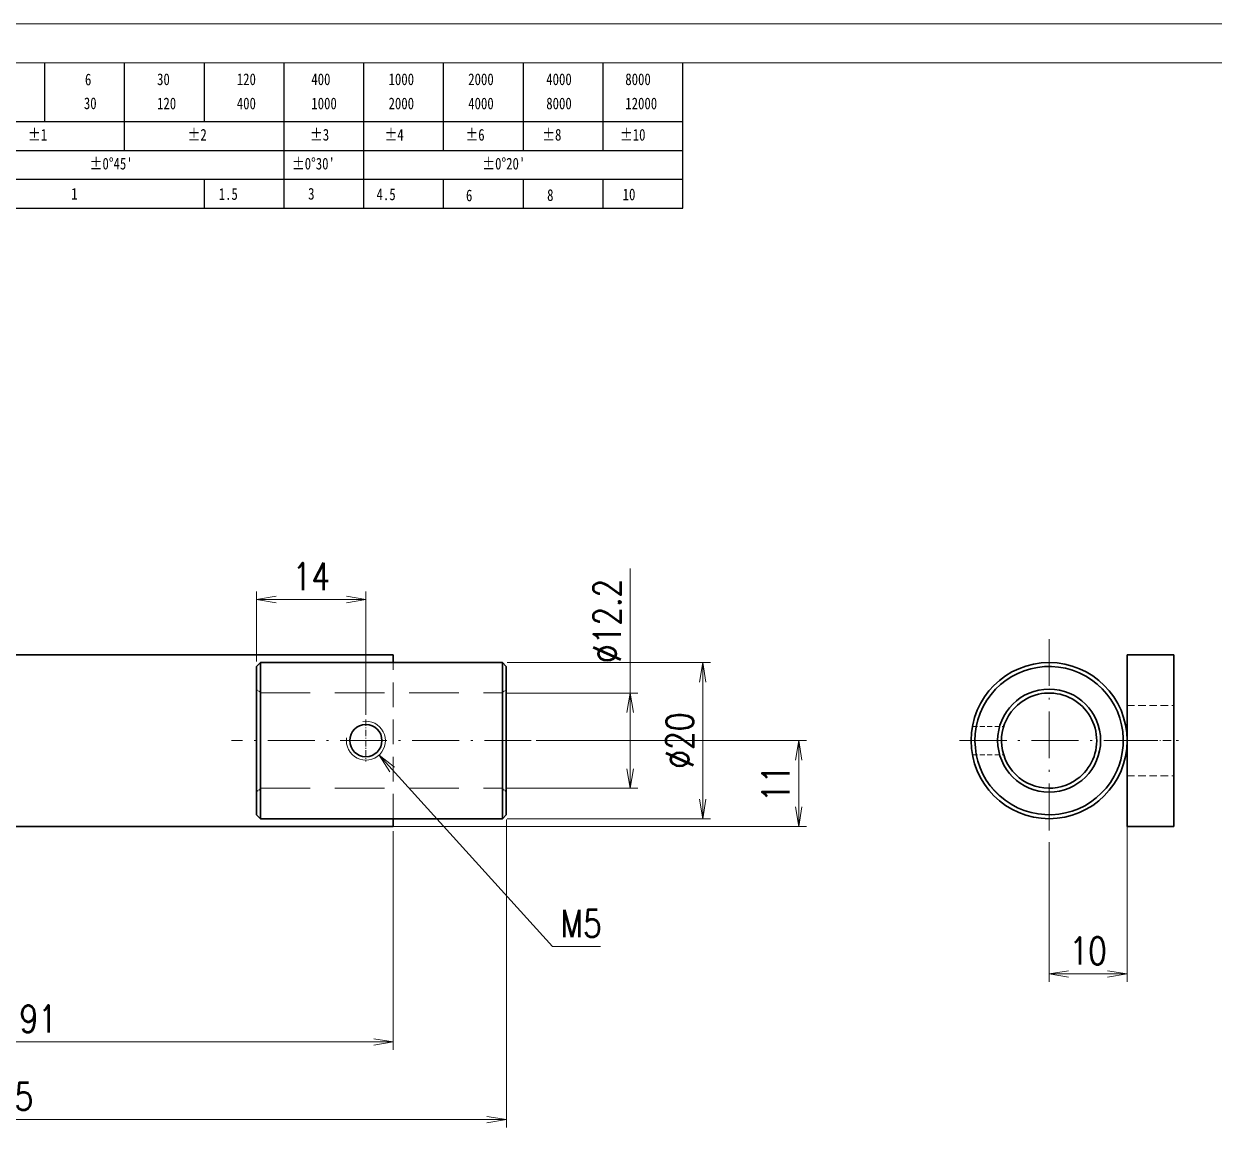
# Model space of a CAD drawing. Header units: millimetres. Extents: x 1333 to 78972, y -42879 to -5704.
# Drawn here: x 76459.6 to 76612.1, y -21643.8 to -21502.1 of the extents above; entities that cross this region are included whole.
import ezdxf

# ---------------------------------------------------------------- set-up
doc = ezdxf.new("R2010")
doc.units = ezdxf.units.MM
doc.header["$LTSCALE"] = 0.5
for name, pattern in [('AM_ISO02W050x2', [3.75, 3, -0.75]), ('AM_ISO08W050x2', [9, 6, -0.75, 1.5, -0.75]), ('DASHDOT', [18.5, 12, -3, 0.5, -3]), ('DASHED', [19.05, 12.7, -6.35])]:
    doc.linetypes.add(name, pattern=pattern)
for name, color, linetype, lineweight in [('中心线', 2, 'AM_ISO08W050x2', 18), ('图框', 7, 'Continuous', 18), ('标注线', 3, 'Continuous', 18), ('粗实线', 7, 'Continuous', 35), ('虚线', 1, 'AM_ISO02W050x2', 18)]:
    doc.layers.add(name, color=color, linetype=linetype, lineweight=lineweight)
doc.layers.add('图框文字', color=7, linetype='Continuous')
doc.layers.add('打印', color=7, linetype='Continuous', lineweight=15, plot=False)
doc.layers.add('打印-禁用', color=7, linetype='Continuous', lineweight=15, plot=False)
doc.styles.add('DIM', font='romans.shx', dxfattribs={"width": 0.8, "bigfont": 'bigfont.shx'})
doc.styles.add('国标', font='simfang.ttf', dxfattribs={"width": 0.8})
doc.dimstyles.new('XR 1-1$0', dxfattribs={"dimtxt": 3.5, "dimasz": 2.5, "dimexe": 1, "dimexo": 0.625, "dimgap": 1.2, "dimtad": 1, "dimzin": 9, "dimdsep": 46, "dimtxsty": 'DIM', "dimblk": 'OPEN', "dimcen": 0, "dimclrd": 8, "dimclre": 8, "dimclrt": 2, "dimazin": 2, "dimtfac": 0.5, "dimtmove": 0, "dimatfit": 3, "dimldrblk": 'OPEN', "dimfxl": 1, "dimtolj": 2, "dimlwd": 18, "dimlwe": 18, "dimarcsym": 0})
doc.dimstyles.new('XR 1-1$3', dxfattribs={"dimtxt": 3.5, "dimasz": 2.5, "dimexe": 1, "dimexo": 0.625, "dimgap": 1.2, "dimtad": 1, "dimtoh": 1, "dimdsep": 46, "dimtxsty": 'DIM', "dimblk": 'OPEN', "dimcen": 0, "dimclrd": 8, "dimclre": 8, "dimclrt": 2, "dimazin": 2, "dimtfac": 0.5, "dimtofl": 0, "dimtmove": 0, "dimatfit": 3, "dimldrblk": 'OPEN', "dimfxl": 1, "dimtolj": 2, "dimlwd": 18, "dimlwe": 18, "dimarcsym": 0})

# ---------------------------------------------------------------- blocks, each defined once
blk = doc.blocks.new('GZDEH零件A3图框V01版')
at = {"layer": '图框', "linetype": 'Continuous'}
blk.add_line((3272.49, -1554.46), (2882.49, -1554.46), dxfattribs=at)
at = {"layer": '图框文字', "color": 9}
for p, q in [((3031.31, -1561.98), (3031.31, -1554.46)), ((3041.53, -1561.98), (3041.53, -1554.46)), ((3051.75, -1561.98), (3051.75, -1554.46)), ((3061.98, -1561.98), (3061.98, -1554.46)), ((3072.2, -1561.98), (3072.2, -1554.46)), ((3082.42, -1561.98), (3082.42, -1554.46)), ((3092.64, -1561.98), (3092.64, -1554.46)), ((3102.86, -1561.98), (3102.86, -1554.46)), ((3113.09, -1573.08), (3113.09, -1554.46)), ((2996.09, -1561.98), (3113.09, -1561.98)), ((3041.53, -1565.68), (3041.53, -1561.98)), ((3061.98, -1573.08), (3061.98, -1561.98)), ((3072.2, -1573.08), (3072.2, -1561.98)), ((3082.42, -1565.68), (3082.42, -1561.98)), ((3092.64, -1565.68), (3092.64, -1561.98)), ((3102.86, -1565.68), (3102.86, -1561.98)), ((2996.09, -1565.68), (3113.09, -1565.68)), ((2996.09, -1569.38), (3113.09, -1569.38)), ((3051.75, -1573.08), (3051.75, -1569.38)), ((3082.42, -1573.08), (3082.42, -1569.48)), ((3092.64, -1573.08), (3092.64, -1569.38)), ((3102.86, -1573.08), (3102.86, -1569.38)), ((2990.09, -1573.08), (3113.09, -1573.08))]:
    blk.add_line(p, q, dxfattribs=at)
at = {"layer": '打印-禁用', "linetype": 'Continuous'}
blk.add_line((3277.49, -1549.46), (2857.49, -1549.46), dxfattribs=at)
at = {"layer": '图框文字', "color": 9, "style": '国标', "width": 0.8}
for s, p in [('6', (3036.45, -1557.34)), ('30', (3045.69, -1557.31)), ('120', (3055.91, -1557.31)), ('400', (3065.46, -1557.31)), ('1000', (3075.36, -1557.31)), ('2000', (3085.57, -1557.31)), ('4000', (3095.57, -1557.31)), ('8000', (3105.7, -1557.31)), ('30', (3036.31, -1560.39)), ('120', (3045.69, -1560.41)), ('400', (3055.91, -1560.41)), ('1000', (3065.46, -1560.41)), ('2000', (3075.36, -1560.41)), ('4000', (3085.57, -1560.41)), ('8000', (3095.57, -1560.41)), ('12000', (3105.7, -1560.41)), ('±1', (3029.16, -1564.42)), ('±2', (3049.61, -1564.42)), ('±3', (3065.3, -1564.42)), ('±4', (3074.85, -1564.42)), ('±6', (3085.22, -1564.42)), ('±8', (3095.06, -1564.42)), ('±10', (3105.02, -1564.42)), ("±0%%D45'", (3037.06, -1568.12)), ("±0%%D30'", (3062.98, -1568.12)), ("±0%%D20'", (3087.38, -1568.12)), ('1', (3034.69, -1571.98)), ('1.5', (3053.59, -1572.01)), ('3', (3065.05, -1571.98)), ('4.5', (3073.82, -1572.05)), ('6', (3085.28, -1572.19)), ('8', (3095.68, -1572.15)), ('10', (3105.36, -1572.06))]:
    blk.add_text(s, height=1.5, dxfattribs=at).set_placement(p)
blk = doc.blocks.new('DEH A3')
at = {"layer": '图框'}
blk.add_blockref('GZDEH零件A3图框V01版', (-2857.49, 1846.46), dxfattribs=at)
blk = doc.blocks.new('_Open')
at = {"color": 0, "linetype": 'ByBlock', "lineweight": -2}
for p, q in [((-1, 0.167), (0, 0)), ((-1, -0.167), (0, 0)), ((0, 0), (-1, 0))]:
    blk.add_line(p, q, dxfattribs=at)
blk = doc.blocks.new('*D1084')
at = {"layer": 'Defpoints', "color": 0}
for p in [(76521.41, -21603.42), (76415.91, -21604.92), (76521.41, -21642.47)]:
    blk.add_point(p, dxfattribs=at)
at = {"layer": '标注线', "color": 8, "lineweight": 18}
for p, q in [((76521.41, -21604.04), (76521.41, -21643.47)), ((76415.91, -21605.54), (76415.91, -21643.47)), ((76418.41, -21642.47), (76518.91, -21642.47))]:
    blk.add_line(p, q, dxfattribs=at)
at = {"layer": '标注线', "color": 8, "lineweight": 18, "xscale": 2.5, "yscale": 2.5, "zscale": 2.5, "rotation": 180}
blk.add_blockref('_Open', (76415.91, -21642.47), dxfattribs=at)
at = {"layer": '标注线', "color": 8, "lineweight": 18, "xscale": 2.5, "yscale": 2.5, "zscale": 2.5}
blk.add_blockref('_Open', (76521.41, -21642.47), dxfattribs=at)
at = {"layer": '标注线', "color": 2, "insert": (76455.38, -21639.52), "char_height": 3.5, "attachment_point": 5, "style": 'DIM'}
blk.add_mtext('\\A2;105.5', dxfattribs=at)
blk = doc.blocks.new('*D1085')
at = {"layer": 'Defpoints', "color": 0}
for p in [(76415.91, -21604.92), (76506.91, -21604.92), (76415.91, -21632.52)]:
    blk.add_point(p, dxfattribs=at)
at = {"layer": '标注线', "color": 8, "lineweight": 18}
for p, q in [((76415.91, -21605.54), (76415.91, -21633.52)), ((76506.91, -21605.54), (76506.91, -21633.52)), ((76504.41, -21632.52), (76418.41, -21632.52))]:
    blk.add_line(p, q, dxfattribs=at)
at = {"layer": '标注线', "color": 8, "lineweight": 18, "xscale": 2.5, "yscale": 2.5, "zscale": 2.5, "rotation": 180}
blk.add_blockref('_Open', (76415.91, -21632.52), dxfattribs=at)
at = {"layer": '标注线', "color": 8, "lineweight": 18, "xscale": 2.5, "yscale": 2.5, "zscale": 2.5}
blk.add_blockref('_Open', (76506.91, -21632.52), dxfattribs=at)
at = {"layer": '标注线', "color": 2, "insert": (76461.41, -21629.57), "char_height": 3.5, "attachment_point": 5, "style": 'DIM'}
blk.add_mtext('\\A2;91', dxfattribs=at)
blk = doc.blocks.new('*D1092')
at = {"layer": 'Defpoints', "color": 0}
for p in [(76503.41, -21575.83), (76489.41, -21584.42), (76503.41, -21591.23)]:
    blk.add_point(p, dxfattribs=at)
at = {"layer": '标注线', "color": 8, "lineweight": 18}
for p, q in [((76489.41, -21583.79), (76489.41, -21574.83)), ((76503.41, -21590.61), (76503.41, -21574.83)), ((76491.91, -21575.83), (76500.91, -21575.83))]:
    blk.add_line(p, q, dxfattribs=at)
at = {"layer": '标注线', "color": 8, "lineweight": 18, "xscale": 2.5, "yscale": 2.5, "zscale": 2.5, "rotation": 180}
blk.add_blockref('_Open', (76489.41, -21575.83), dxfattribs=at)
at = {"layer": '标注线', "color": 8, "lineweight": 18, "xscale": 2.5, "yscale": 2.5, "zscale": 2.5}
blk.add_blockref('_Open', (76503.41, -21575.83), dxfattribs=at)
at = {"layer": '标注线', "color": 2, "insert": (76496.41, -21572.88), "char_height": 3.5, "attachment_point": 5, "style": 'DIM'}
blk.add_mtext('\\A2;14', dxfattribs=at)
blk = doc.blocks.new('*D1093')
at = {"layer": 'Defpoints', "color": 0}
for p in [(76520.91, -21587.82), (76537.28, -21587.82), (76520.91, -21600.02)]:
    blk.add_point(p, dxfattribs=at)
at = {"layer": '标注线', "color": 8, "lineweight": 18}
for p, q in [((76537.28, -21587.82), (76537.28, -21571.85)), ((76521.53, -21587.82), (76538.28, -21587.82)), ((76537.28, -21597.52), (76537.28, -21590.32)), ((76521.53, -21600.02), (76538.28, -21600.02))]:
    blk.add_line(p, q, dxfattribs=at)
at = {"layer": '标注线', "color": 8, "lineweight": 18, "xscale": 2.5, "yscale": 2.5, "zscale": 2.5}
for p, rotation in [((76537.28, -21587.82), 90), ((76537.28, -21600.02), 270)]:
    blk.add_blockref('_Open', p, dxfattribs=dict(at, rotation=rotation))
at = {"layer": '标注线', "color": 2, "insert": (76534.33, -21578.59), "char_height": 3.5, "attachment_point": 5, "rotation": 90, "style": 'DIM'}
blk.add_mtext('\\A2;%%c12.2', dxfattribs=at)
blk = doc.blocks.new('*D1094')
at = {"layer": 'Defpoints', "color": 0}
for p in [(76524.61, -21593.92), (76558.88, -21593.92), (76496.91, -21604.92)]:
    blk.add_point(p, dxfattribs=at)
at = {"layer": '标注线', "color": 8, "lineweight": 18}
for p, q in [((76525.23, -21593.92), (76559.88, -21593.92)), ((76558.88, -21602.42), (76558.88, -21596.42)), ((76497.53, -21604.92), (76559.88, -21604.92))]:
    blk.add_line(p, q, dxfattribs=at)
at = {"layer": '标注线', "color": 8, "lineweight": 18, "xscale": 2.5, "yscale": 2.5, "zscale": 2.5}
for p, rotation in [((76558.88, -21593.92), 90), ((76558.88, -21604.92), 270)]:
    blk.add_blockref('_Open', p, dxfattribs=dict(at, rotation=rotation))
at = {"layer": '标注线', "color": 2, "insert": (76555.93, -21599.42), "char_height": 3.5, "attachment_point": 5, "rotation": 90, "style": 'DIM'}
blk.add_mtext('\\A2;11', dxfattribs=at)
blk = doc.blocks.new('*D1095')
at = {"layer": 'Defpoints', "color": 0}
for p in [(76520.91, -21583.92), (76546.58, -21583.92), (76520.91, -21603.92)]:
    blk.add_point(p, dxfattribs=at)
at = {"layer": '标注线', "color": 8, "lineweight": 18}
for p, q in [((76521.53, -21583.92), (76547.58, -21583.92)), ((76546.58, -21601.42), (76546.58, -21586.42)), ((76521.53, -21603.92), (76547.58, -21603.92))]:
    blk.add_line(p, q, dxfattribs=at)
at = {"layer": '标注线', "color": 8, "lineweight": 18, "xscale": 2.5, "yscale": 2.5, "zscale": 2.5}
for p, rotation in [((76546.58, -21583.92), 90), ((76546.58, -21603.92), 270)]:
    blk.add_blockref('_Open', p, dxfattribs=dict(at, rotation=rotation))
at = {"layer": '标注线', "color": 2, "insert": (76543.63, -21593.92), "char_height": 3.5, "attachment_point": 5, "rotation": 90, "style": 'DIM'}
blk.add_mtext('\\A2;%%c20', dxfattribs=at)
blk = doc.blocks.new('*D1096')
at = {"layer": 'Defpoints', "color": 0}
for p in [(76501.73, -21592.07), (76505.09, -21595.77)]:
    blk.add_point(p, dxfattribs=at)
at = {"layer": '标注线', "color": 8, "lineweight": 18}
for p, q in [((76527.34, -21620.31), (76506.77, -21597.62)), ((76533.47, -21620.31), (76527.34, -21620.31))]:
    blk.add_line(p, q, dxfattribs=at)
at = {"layer": '标注线', "color": 8, "lineweight": 18, "xscale": 2.5, "yscale": 2.5, "zscale": 2.5, "rotation": 132.2030737089687}
blk.add_blockref('_Open', (76505.09, -21595.77), dxfattribs=at)
at = {"layer": '标注线', "color": 2, "insert": (76531, -21617.36), "char_height": 3.5, "attachment_point": 5, "style": 'DIM'}
blk.add_mtext('\\A2;M5', dxfattribs=at)
blk = doc.blocks.new('*D1097')
at = {"layer": 'Defpoints', "color": 0}
for p in [(76600.97, -21604.29), (76590.97, -21606.29), (76600.97, -21623.81)]:
    blk.add_point(p, dxfattribs=at)
at = {"layer": '标注线', "color": 8, "lineweight": 18}
for p, q in [((76600.97, -21604.92), (76600.97, -21624.81)), ((76590.97, -21606.92), (76590.97, -21624.81)), ((76593.47, -21623.81), (76598.47, -21623.81))]:
    blk.add_line(p, q, dxfattribs=at)
at = {"layer": '标注线', "color": 8, "lineweight": 18, "xscale": 2.5, "yscale": 2.5, "zscale": 2.5, "rotation": 180}
blk.add_blockref('_Open', (76590.97, -21623.81), dxfattribs=at)
at = {"layer": '标注线', "color": 8, "lineweight": 18, "xscale": 2.5, "yscale": 2.5, "zscale": 2.5}
blk.add_blockref('_Open', (76600.97, -21623.81), dxfattribs=at)
at = {"layer": '标注线', "color": 2, "insert": (76595.97, -21620.86), "char_height": 3.5, "attachment_point": 5, "style": 'DIM'}
blk.add_mtext('\\A2;10', dxfattribs=at)

msp = doc.modelspace()

# ---------------------------------------------------------------- linework, layer by layer
at = {"layer": '中心线', "linetype": 'DASHDOT'}
for p, q in [((76590.974, -21580.919), (76590.974, -21606.919)), ((76524.606, -21593.919), (76486.206, -21593.919)), ((76603.974, -21593.919), (76577.974, -21593.919))]:
    msp.add_line(p, q, dxfattribs=at)
at = {"layer": '中心线', "linetype": 'DASHDOT', "ltscale": 0.134351}
msp.add_line((76503.406, -21591.232), (76503.406, -21596.606), dxfattribs=at)
at = {"layer": '中心线', "linetype": 'DASHDOT', "ltscale": 0.134354}
msp.add_line((76506.093, -21593.919), (76500.719, -21593.919), dxfattribs=at)
at = {"layer": '中心线', "linetype": 'DASHDOT', "ltscale": 0.123802}
msp.add_line((76580.61, -21593.919), (76585.563, -21593.919), dxfattribs=at)
at = {"layer": '中心线', "linetype": 'DASHDOT', "ltscale": 0.18}
msp.add_line((76600.374, -21593.919), (76607.574, -21593.919), dxfattribs=at)
at = {"layer": '打印'}
msp.add_lwpolyline([(76288.446, -21502.092), (76708.446, -21502.092), (76708.446, -21799.092), (76288.446, -21799.092)], close=True, dxfattribs=at)
at = {"layer": '标注线'}
msp.add_arc((76503.406, -21593.919), 2.5, 171.3775, 98.95878, dxfattribs=at)
at = {"layer": '粗实线'}
for p, q in [((76506.906, -21582.919), (76415.906, -21582.919)), ((76600.974, -21604.919), (76600.974, -21582.919)), ((76606.974, -21604.919), (76606.974, -21582.919)), ((76520.906, -21583.919), (76489.906, -21583.919)), ((76520.906, -21603.919), (76489.906, -21603.919)), ((76506.906, -21604.919), (76415.906, -21604.919))]:
    msp.add_line(p, q, dxfattribs=at)
at = {"layer": '粗实线', "ltscale": 0.025}
for p, q in [((76506.906, -21583.919), (76506.906, -21582.919)), ((76506.906, -21604.919), (76506.906, -21603.919))]:
    msp.add_line(p, q, dxfattribs=at)
at = {"layer": '粗实线', "ltscale": 0.15}
for p, q in [((76600.974, -21582.919), (76606.974, -21582.919)), ((76600.974, -21604.919), (76606.974, -21604.919))]:
    msp.add_line(p, q, dxfattribs=at)
at = {"layer": '粗实线', "ltscale": 0.017678}
for p, q in [((76489.406, -21584.419), (76489.906, -21583.919)), ((76521.406, -21584.419), (76520.906, -21583.919)), ((76489.406, -21603.419), (76489.906, -21603.919)), ((76521.406, -21603.419), (76520.906, -21603.919))]:
    msp.add_line(p, q, dxfattribs=at)
at = {"layer": '粗实线', "ltscale": 0.123636}
for p, q in [((76489.406, -21584.419), (76489.406, -21589.364)), ((76521.406, -21584.419), (76521.406, -21589.364))]:
    msp.add_line(p, q, dxfattribs=at)
at = {"layer": '粗实线', "ltscale": 0.130144}
for p, q in [((76489.906, -21583.919), (76489.906, -21589.124)), ((76520.906, -21583.919), (76520.906, -21589.124))]:
    msp.add_line(p, q, dxfattribs=at)
at = {"layer": '粗实线', "ltscale": 0.322289}
msp.add_line((76489.406, -21589.364), (76489.406, -21602.256), dxfattribs=at)
at = {"layer": '粗实线', "ltscale": 0.339252}
msp.add_line((76489.906, -21589.124), (76489.906, -21602.695), dxfattribs=at)
at = {"layer": '粗实线', "ltscale": 0.10789}
msp.add_line((76520.906, -21589.124), (76520.906, -21593.44), dxfattribs=at)
at = {"layer": '粗实线', "ltscale": 0.102495}
msp.add_line((76521.406, -21589.364), (76521.406, -21593.464), dxfattribs=at)
at = {"layer": '粗实线', "ltscale": 0.231362}
msp.add_line((76520.906, -21593.44), (76520.906, -21602.695), dxfattribs=at)
at = {"layer": '粗实线', "ltscale": 0.248868}
msp.add_line((76521.406, -21593.464), (76521.406, -21603.419), dxfattribs=at)
at = {"layer": '粗实线', "ltscale": 0.029074}
msp.add_line((76489.406, -21602.256), (76489.406, -21603.419), dxfattribs=at)
at = {"layer": '粗实线', "ltscale": 0.030604}
for p, q in [((76489.906, -21602.695), (76489.906, -21603.919)), ((76520.906, -21602.695), (76520.906, -21603.919))]:
    msp.add_line(p, q, dxfattribs=at)
at = {"layer": '粗实线'}
for centre, radius in [((76590.974, -21593.919), 10), ((76590.974, -21593.919), 6.6), ((76503.406, -21593.919), 2.067)]:
    msp.add_circle(centre, radius, dxfattribs=at)
for centre, radius, start, end in [((76590.974, -21593.919), 9.5, 345.03213, 331.35211), ((76590.974, -21593.919), 6.1, 126.14945, 302.37675), ((76590.974, -21593.919), 6.1, 302.37675, 126.14945), ((76590.964, -21593.915), 9.511, 331.35988, 345.02436)]:
    msp.add_arc(centre, radius, start, end, dxfattribs=at)
at = {"layer": '虚线', "linetype": 'DASHED', "ltscale": 0.030604}
for p, q in [((76489.906, -21583.919), (76489.906, -21585.143)), ((76520.906, -21583.919), (76520.906, -21585.143))]:
    msp.add_line(p, q, dxfattribs=at)
at = {"layer": '虚线', "linetype": 'DASHED', "ltscale": 0.5}
msp.add_line((76506.906, -21603.919), (76506.906, -21583.919), dxfattribs=at)
at = {"layer": '虚线', "linetype": 'DASHED', "ltscale": 0.339252}
msp.add_line((76489.906, -21585.143), (76489.906, -21598.713), dxfattribs=at)
at = {"layer": '虚线', "linetype": 'DASHED', "ltscale": 0.283965}
msp.add_line((76520.906, -21585.143), (76520.906, -21596.501), dxfattribs=at)
at = {"layer": '虚线', "linetype": 'DASHED', "ltscale": 0.017678}
for p, q in [((76489.906, -21587.819), (76489.406, -21587.319)), ((76520.906, -21587.819), (76521.406, -21587.319)), ((76489.906, -21600.019), (76489.406, -21600.519)), ((76520.906, -21600.019), (76521.406, -21600.519))]:
    msp.add_line(p, q, dxfattribs=at)
at = {"layer": '虚线', "linetype": 'DASHED', "ltscale": 0.079388}
for p, q in [((76489.906, -21587.819), (76489.906, -21590.994)), ((76520.906, -21590.994), (76520.906, -21587.819)), ((76489.906, -21596.843), (76489.906, -21600.019)), ((76520.906, -21600.019), (76520.906, -21596.843))]:
    msp.add_line(p, q, dxfattribs=at)
at = {"layer": '虚线', "linetype": 'DASHED'}
for p, q in [((76489.906, -21587.819), (76520.906, -21587.819)), ((76489.906, -21600.019), (76520.906, -21600.019))]:
    msp.add_line(p, q, dxfattribs=at)
at = {"layer": '虚线', "linetype": 'DASHED', "ltscale": 0.206944}
for p, q in [((76489.906, -21588.565), (76489.906, -21596.843)), ((76489.906, -21590.994), (76489.906, -21599.272))]:
    msp.add_line(p, q, dxfattribs=at)
at = {"layer": '虚线', "linetype": 'DASHED', "ltscale": 0.01069}
msp.add_line((76520.906, -21588.993), (76520.906, -21588.565), dxfattribs=at)
at = {"layer": '虚线', "linetype": 'DASHED', "ltscale": 0.196253}
msp.add_line((76520.906, -21588.993), (76520.906, -21596.843), dxfattribs=at)
at = {"layer": '虚线', "linetype": 'DASHED', "ltscale": 0.15}
for p, q in [((76600.974, -21589.419), (76606.974, -21589.419)), ((76600.974, -21598.419), (76606.974, -21598.419))]:
    msp.add_line(p, q, dxfattribs=at)
at = {"layer": '虚线', "linetype": 'DASHED', "ltscale": 0.201906}
msp.add_line((76520.906, -21599.07), (76520.906, -21590.994), dxfattribs=at)
at = {"layer": '虚线', "linetype": 'DASHED', "ltscale": 0.100251}
for p, q in [((76581.14, -21592.105), (76585.15, -21592.105)), ((76581.14, -21595.733), (76585.15, -21595.733))]:
    msp.add_line(p, q, dxfattribs=at)
at = {"layer": '虚线', "linetype": 'DASHED', "ltscale": 0.055287}
msp.add_line((76520.906, -21596.501), (76520.906, -21598.713), dxfattribs=at)
at = {"layer": '虚线', "linetype": 'DASHED', "ltscale": 0.130144}
for p, q in [((76489.906, -21598.713), (76489.906, -21603.919)), ((76520.906, -21598.713), (76520.906, -21603.919))]:
    msp.add_line(p, q, dxfattribs=at)
at = {"layer": '虚线', "linetype": 'DASHED', "ltscale": 0.005038}
msp.add_line((76520.906, -21599.272), (76520.906, -21599.07), dxfattribs=at)
at = {"layer": '虚线', "linetype": 'DASHED'}
for radius in [9.5, 6.6]:
    msp.add_circle((76590.974, -21593.919), radius, dxfattribs=at)

# ---------------------------------------------------------------- block references
at = {"layer": '图框'}
msp.add_blockref('DEH A3', (76288.446, -21799.092), dxfattribs=at)

# ---------------------------------------------------------------- dimensions: what is measured, and where the dimension line sits
at = {"layer": '标注线'}
for base, p1, p2, picture, middle in [((76503.406, -21575.829), (76489.406, -21584.419), (76503.406, -21591.232), '*D1092', (76496.406, -21572.879)), ((76600.974, -21623.808), (76590.974, -21606.294), (76600.974, -21604.294), '*D1097', (76595.974, -21620.858)), ((76415.906, -21632.52), (76506.906, -21604.919), (76415.906, -21604.919), '*D1085', (76461.406, -21629.57))]:
    dim = msp.add_linear_dim(base=base, p1=p1, p2=p2, dimstyle='XR 1-1$0', dxfattribs=at)
    dim.commit()
    dim.dimension.update_dxf_attribs({"geometry": picture, "text_midpoint": middle})
for base, p1, p2, picture, middle in [((76537.277, -21587.819), (76520.906, -21600.019), (76520.906, -21587.819), '*D1093', (76534.327, -21578.585)), ((76546.575, -21583.919), (76520.906, -21603.919), (76520.906, -21583.919), '*D1095', (76543.625, -21593.919))]:
    dim = msp.add_linear_dim(base=base, p1=p1, p2=p2, angle=90, dimstyle='XR 1-1$0', override={"dimpost": '%%c<>'}, dxfattribs=at)
    dim.commit()
    dim.dimension.update_dxf_attribs({"geometry": picture, "text_midpoint": middle})
dim = msp.add_diameter_dim_2p(p1=(76501.727, -21592.067), p2=(76505.086, -21595.771), dimstyle='XR 1-1$3', override={"dimpost": 'M<>'}, dxfattribs=at)
dim.commit()
dim.dimension.update_dxf_attribs({"geometry": '*D1096', "text_midpoint": (76531.003, -21620.307), "dimtype": 163})
dim = msp.add_linear_dim(base=(76558.883, -21593.919), p1=(76496.906, -21604.919), p2=(76524.606, -21593.919), angle=90, dimstyle='XR 1-1$0', dxfattribs=at)
dim.commit()
dim.dimension.update_dxf_attribs({"geometry": '*D1094', "text_midpoint": (76555.933, -21599.419)})
dim = msp.add_linear_dim(base=(76521.406, -21642.467), p1=(76415.906, -21604.919), p2=(76521.406, -21603.419), dimstyle='XR 1-1$0', dxfattribs=at)
dim.commit()
dim.dimension.update_dxf_attribs({"geometry": '*D1084', "text_midpoint": (76455.378, -21642.467), "dimtype": 160})

doc.saveas('drawing.dxf')
